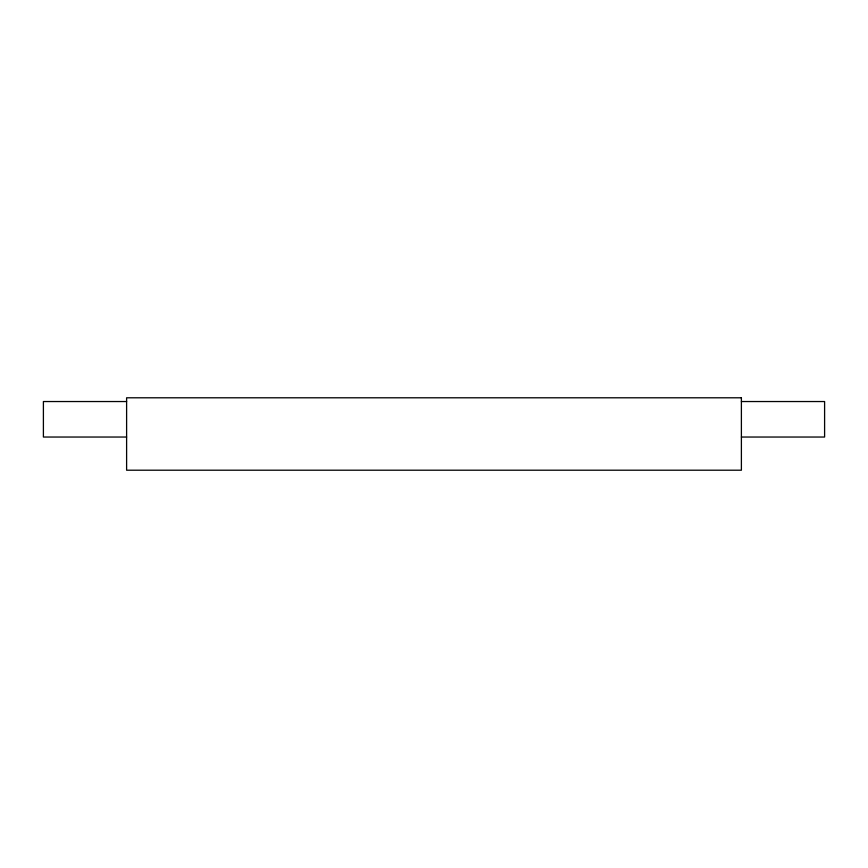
<?xml version="1.0" encoding="UTF-8"?>
<svg xmlns="http://www.w3.org/2000/svg" width="868" height="868" viewBox="0 0 868 868"><rect width="100%" height="100%" fill="white"/><g stroke="black" fill="none" stroke-linecap="round" stroke-linejoin="round"><path stroke-width="1.3" d="M126.609 401.537L43.4 401.537L43.4 437.038L126.609 437.038M741.391 401.537L824.6 401.537L824.6 437.038L741.391 437.038M741.391 397.794L126.609 397.794L126.609 470.206L741.391 470.206L741.391 397.794"/></g></svg>
